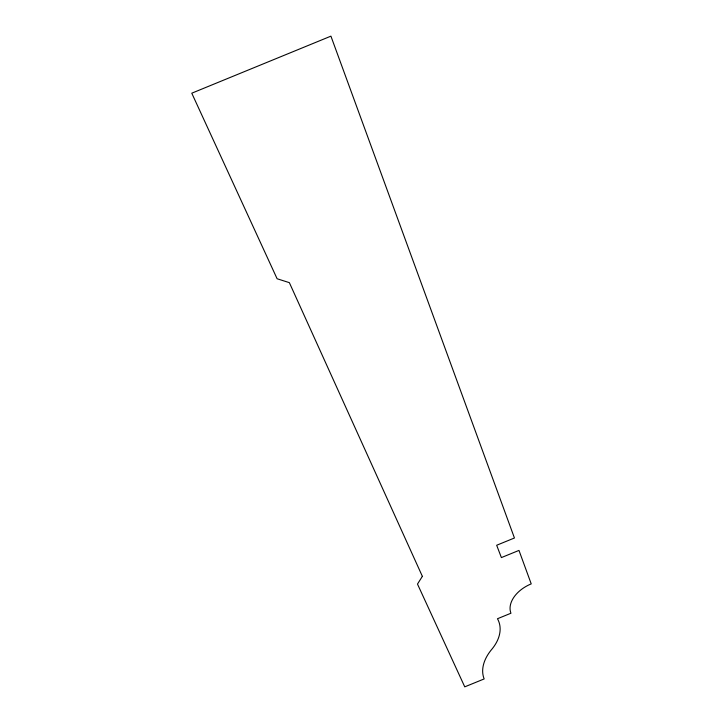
<?xml version="1.0" encoding="UTF-8"?>
<svg xmlns="http://www.w3.org/2000/svg" width="723" height="723" viewBox="0 0 723 723"><rect width="100%" height="100%" fill="white"/><g stroke="black" fill="none" stroke-linecap="round" stroke-linejoin="round"><path stroke-width="1.08" d="M422.368 576.339L417.487 584.067L464.753 686.85L484.166 678.933A50.158 31.749 -22.8 0 1 492.101 648.938A47.14 31.017 -20.7 0 0 497.469 618.734L510.953 613.231A29.155 19.205 -23.8 0 1 531.224 583.886L518.978 550.411L501.391 557.587L496.674 545.25L514.442 537.993L330.917 36.15L191.776 93.195L277.108 278.753L289.363 282.657L422.368 576.339"/></g></svg>
